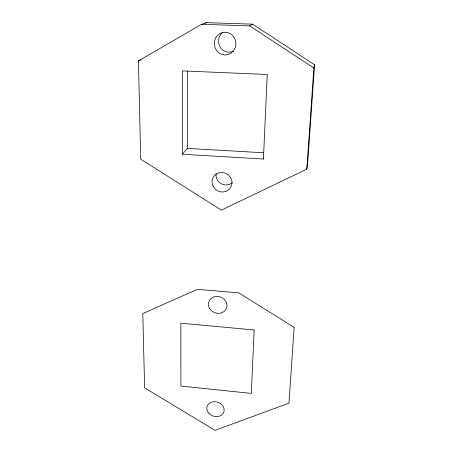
<?xml version="1.0" encoding="UTF-8"?>
<svg xmlns="http://www.w3.org/2000/svg" width="453" height="453" viewBox="0 0 453 453"><rect width="100%" height="100%" fill="white"/><g stroke="black" fill="none" stroke-linecap="round" stroke-linejoin="round"><path stroke-width="0.68" d="M182.349 154.252L182.349 70.9L267.247 74.485L263.425 159.02L182.349 154.252L187.366 148.391L187.587 71.178M306.8 169.19L313.867 68.024L314.569 64.796L252.678 24.156L206.296 22.65L201.591 24.315L138.431 60.906L140.707 159.179L221.364 210.107L306.8 169.19L307.706 162.706L314.569 64.796M263.425 159.02L263.895 157.797M205.073 23.358L206.296 22.65M201.591 24.315L249.66 25.889L252.678 24.156M138.431 60.906L140.877 59.858M187.366 148.391L263.669 152.786M249.66 25.889L313.867 68.024M232.321 182.655A9.785 9.354 31.5 0 1 221.206 183.72A9.785 9.354 31.5 0 1 216.126 173.726M233.289 51.268A10.946 10.402 85.2 0 1 219.994 46.738A10.946 10.402 85.2 0 1 222.802 32.406M254.139 329.965L251.33 393.425L180.9 386.035L180.843 323.193L254.139 329.965M294.173 327.372L288.952 403.136L214.999 430.35L144.603 387.83L142.814 313.572L197.4 289.337L238.754 292.87L294.173 327.372M209.178 413.685A8.822 7.31 17.6 0 0 223.81 412.015A8.822 7.31 17.6 0 0 213.414 401.754A8.822 7.31 17.6 0 0 209.178 413.685M209.558 308.34A9.405 8.341 20 0 0 225.634 309.835A9.405 8.341 20 0 0 217.944 296.443A9.405 8.341 20 0 0 209.558 308.34M213.221 186.517A10.119 9.632 30.9 0 0 230.515 187.723A10.119 9.632 30.9 0 0 222.281 172.519A10.119 9.632 30.9 0 0 213.221 186.517M215.928 37.588A11.336 10.77 83.7 0 0 224.841 54.938A11.336 10.77 83.7 0 0 234.592 38.312A11.336 10.77 83.7 0 0 215.928 37.588"/></g></svg>
